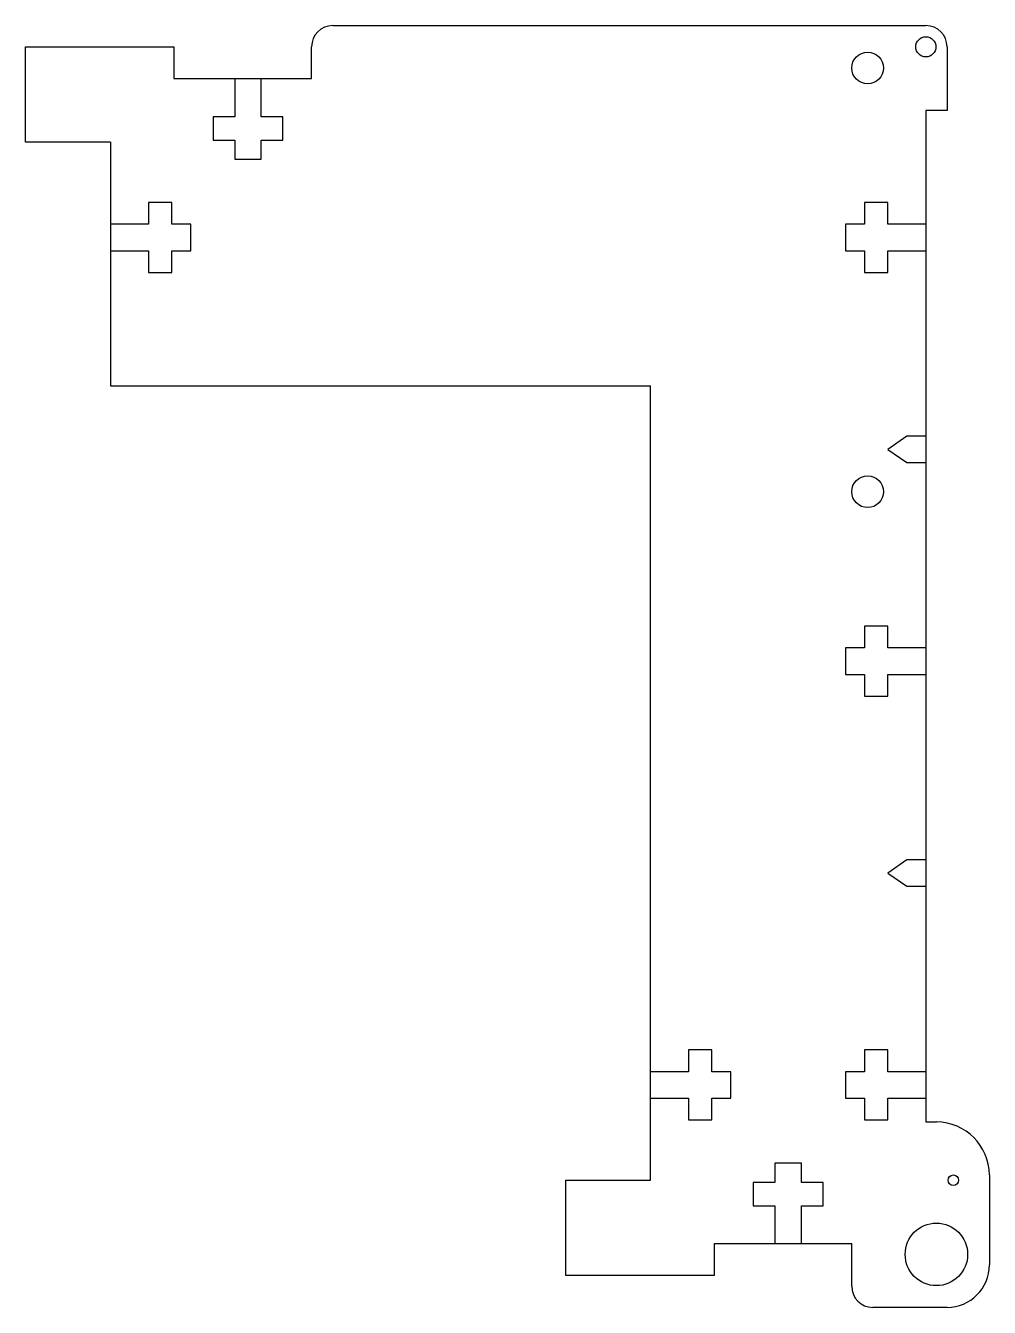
# Model space of a CAD drawing. Extents: x -95 to -4, y -14 to 107.
import ezdxf

# ---------------------------------------------------------------- set-up
doc = ezdxf.new("R2010")
doc.units = 0
doc.layers.add('SIDE_RAIL_MIDDLE', color=1, linetype='CONTINUOUS')

msp = doc.modelspace()

# ---------------------------------------------------------------- linework, layer by layer
at = {"layer": 'SIDE_RAIL_MIDDLE'}
for p, q in [((-66, 107), (-10, 107)), ((-95, 105), (-81, 105)), ((-95, 96), (-95, 105)), ((-81, 105), (-81, 102)), ((-68, 102), (-68, 105)), ((-8, 105), (-8, 99)), ((-81, 102), (-68, 102)), ((-75.25, 102), (-75.25, 98.4)), ((-72.75, 98.4), (-72.75, 102)), ((-75.25, 98.4), (-77.3, 98.4)), ((-77.3, 98.4), (-77.3, 96.2)), ((-70.7, 98.4), (-72.75, 98.4)), ((-70.7, 96.2), (-70.7, 98.4)), ((-10, 99), (-10, 3.5)), ((-8, 99), (-10, 99)), ((-87, 96), (-95, 96)), ((-87, 96), (-87, 73)), ((-77.3, 96.2), (-75.25, 96.2)), ((-75.25, 96.2), (-75.25, 94.4)), ((-72.75, 96.2), (-70.7, 96.2)), ((-72.75, 94.4), (-72.75, 96.2)), ((-75.25, 94.4), (-72.75, 94.4)), ((-81.2, 90.3), (-83.4, 90.3)), ((-83.4, 90.3), (-83.4, 88.25)), ((-81.2, 88.25), (-81.2, 90.3)), ((-15.8, 90.3), (-15.8, 88.25)), ((-13.6, 90.3), (-15.8, 90.3)), ((-13.6, 88.25), (-13.6, 90.3)), ((-83.4, 88.25), (-87, 88.25)), ((-79.4, 88.25), (-81.2, 88.25)), ((-79.4, 85.75), (-79.4, 88.25)), ((-17.6, 88.25), (-17.6, 85.75)), ((-15.8, 88.25), (-17.6, 88.25)), ((-10, 88.25), (-13.6, 88.25)), ((-87, 85.75), (-83.4, 85.75)), ((-83.4, 85.75), (-83.4, 83.7)), ((-81.2, 83.7), (-81.2, 85.75)), ((-81.2, 85.75), (-79.4, 85.75)), ((-17.6, 85.75), (-15.8, 85.75)), ((-15.8, 85.75), (-15.8, 83.7)), ((-13.6, 85.75), (-10, 85.75)), ((-13.6, 83.7), (-13.6, 85.75)), ((-83.4, 83.7), (-81.2, 83.7)), ((-15.8, 83.7), (-13.6, 83.7)), ((-87, 73), (-36, 73)), ((-36, -2), (-36, 73)), ((-11.8, 68.25), (-13.6, 67)), ((-10, 68.25), (-11.8, 68.25)), ((-13.6, 67), (-11.8, 65.75)), ((-11.8, 65.75), (-10, 65.75)), ((-15.8, 50.3), (-15.8, 48.25)), ((-13.6, 50.3), (-15.8, 50.3)), ((-13.6, 48.25), (-13.6, 50.3)), ((-17.6, 48.25), (-17.6, 45.75)), ((-15.8, 48.25), (-17.6, 48.25)), ((-10, 48.25), (-13.6, 48.25)), ((-17.6, 45.75), (-15.8, 45.75)), ((-15.8, 45.75), (-15.8, 43.7)), ((-13.6, 45.75), (-10, 45.75)), ((-13.6, 43.7), (-13.6, 45.75)), ((-15.8, 43.7), (-13.6, 43.7)), ((-11.8, 28.25), (-13.6, 27)), ((-10, 28.25), (-11.8, 28.25)), ((-13.6, 27), (-11.8, 25.75)), ((-11.8, 25.75), (-10, 25.75)), ((-32.4, 10.3), (-32.4, 8.25)), ((-30.2, 10.3), (-32.4, 10.3)), ((-30.2, 8.25), (-30.2, 10.3)), ((-15.8, 10.3), (-15.8, 8.25)), ((-13.6, 10.3), (-15.8, 10.3)), ((-13.6, 8.25), (-13.6, 10.3)), ((-32.4, 8.25), (-36, 8.25)), ((-28.4, 8.25), (-30.2, 8.25)), ((-28.4, 5.75), (-28.4, 8.25)), ((-17.6, 8.25), (-17.6, 5.75)), ((-15.8, 8.25), (-17.6, 8.25)), ((-10, 8.25), (-13.6, 8.25)), ((-36, 5.75), (-32.4, 5.75)), ((-32.4, 5.75), (-32.4, 3.7)), ((-30.2, 5.75), (-28.4, 5.75)), ((-30.2, 3.7), (-30.2, 5.75)), ((-17.6, 5.75), (-15.8, 5.75)), ((-15.8, 5.75), (-15.8, 3.7)), ((-13.6, 5.75), (-10, 5.75)), ((-13.6, 3.7), (-13.6, 5.75)), ((-32.4, 3.7), (-30.2, 3.7)), ((-15.8, 3.7), (-13.6, 3.7)), ((-10, 3.5), (-9, 3.5)), ((-24.25, -0.4), (-24.25, -2.2)), ((-21.75, -0.4), (-24.25, -0.4)), ((-21.75, -2.2), (-21.75, -0.4)), ((-44, -2), (-36, -2)), ((-44, -11), (-44, -2)), ((-26.3, -2.2), (-26.3, -4.4)), ((-24.25, -2.2), (-26.3, -2.2)), ((-19.7, -2.2), (-21.75, -2.2)), ((-19.7, -4.4), (-19.7, -2.2)), ((-4, -1.5), (-4, -10)), ((-26.3, -4.4), (-24.25, -4.4)), ((-24.25, -4.4), (-24.25, -8)), ((-21.75, -4.4), (-19.7, -4.4)), ((-21.75, -8), (-21.75, -4.4)), ((-30, -8), (-30, -11)), ((-17, -8), (-30, -8)), ((-17, -12), (-17, -8)), ((-30, -11), (-44, -11)), ((-8, -14), (-15, -14))]:
    msp.add_line(p, q, dxfattribs=at)
for centre, radius in [((-10, 105), 0.95), ((-15.5, 103), 1.5), ((-15.5, 63), 1.5), ((-7.4, -2), 0.5), ((-9, -9), 2.95)]:
    msp.add_circle(centre, radius, dxfattribs=at)
for centre, radius, start, end in [((-66, 105), 2, 90, 180), ((-10, 105), 2, 360, 90), ((-9, -1.5), 5, 0, 90), ((-8, -10), 4, 270, 0), ((-15, -12), 2, 180, 270)]:
    msp.add_arc(centre, radius, start, end, dxfattribs=at)

doc.saveas('drawing.dxf')
